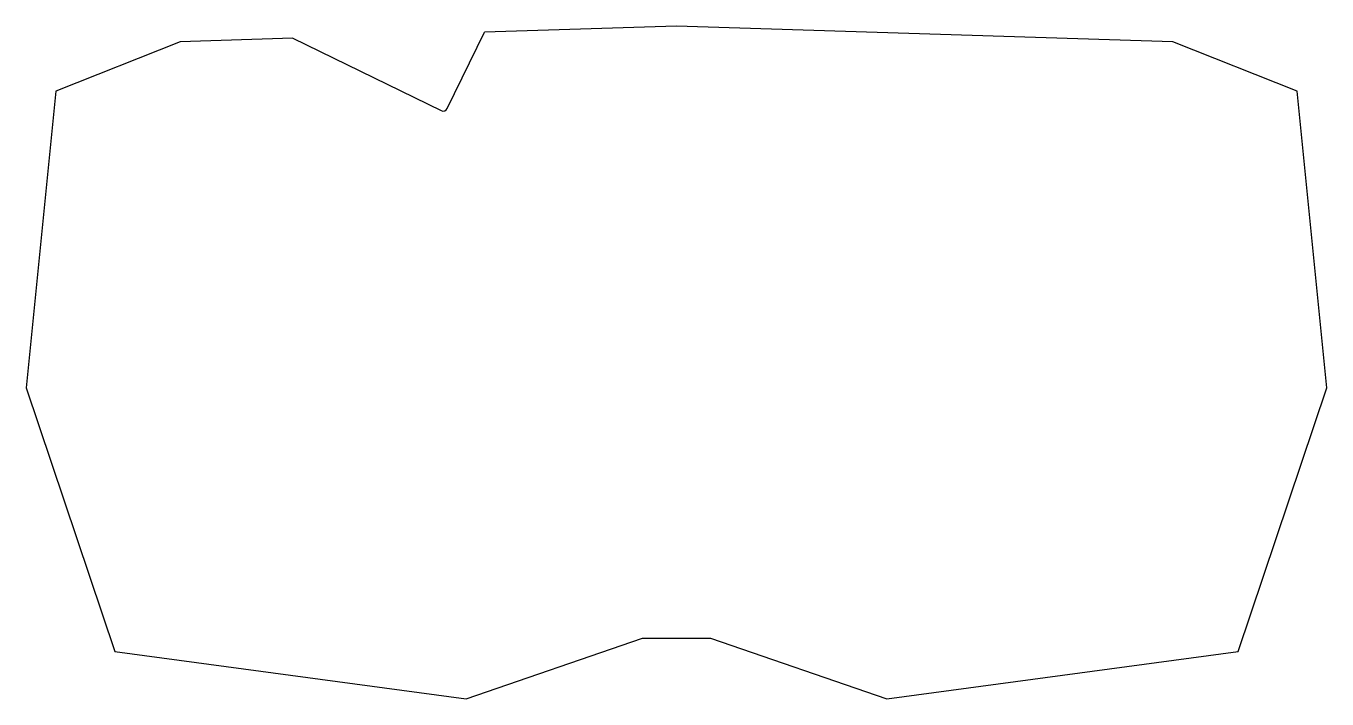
# Model space of a CAD drawing. Header units: millimetres. Extents: x 83 to 376, y -232 to -80.
import ezdxf

# ---------------------------------------------------------------- set-up
doc = ezdxf.new("R2010")
doc.units = ezdxf.units.MM

msp = doc.modelspace()

# ---------------------------------------------------------------- linework, layer by layer
for p, q in [((178.04, -98.98), (186.44, -81.76)), ((229.69, -80.38), (186.44, -81.76)), ((341.53, -83.94), (229.69, -80.38)), ((117.86, -83.94), (89.86, -95.05)), ((143.26, -83.13), (117.86, -83.94)), ((143.26, -83.13), (176.7, -99.44)), ((369.53, -95.05), (341.53, -83.94)), ((89.86, -95.05), (83.15, -161.9)), ((376.24, -161.9), (369.53, -95.05)), ((83.15, -161.9), (103.14, -221.28)), ((356.25, -221.28), (376.24, -161.9)), ((182.29, -231.95), (222.01, -218.28)), ((222.01, -218.28), (237.38, -218.28)), ((237.38, -218.28), (277.1, -231.95)), ((103.14, -221.28), (182.29, -231.95)), ((277.1, -231.95), (356.25, -221.28))]:
    msp.add_line(p, q)
msp.add_arc((177.14, -98.54), 1, 244, 334)

doc.saveas('drawing.dxf')
